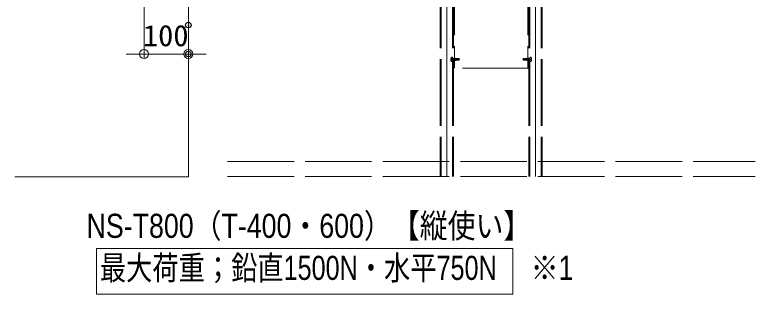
# Model space of a CAD drawing. Units: millimetres, scale not verified. Extents: x -798 to 806, y -553 to 555.
# Drawn here: x 165.4 to 499.3, y 141.9 to 267.9 of the extents above; entities that cross this region are included whole.
import ezdxf
from ezdxf.enums import TextEntityAlignment as Align

# ---------------------------------------------------------------- set-up
doc = ezdxf.new("R2010")
doc.units = ezdxf.units.MM
doc.header["$LTSCALE"] = 5
doc.header["$PDMODE"] = 32
doc.header["$PDSIZE"] = 2.5
for name, pattern in [('DASHED3', [4, 3, -1]), ('LONG_CHAIN', [21, 18, -1, 1, -1]), ('LONG_DASHED1', [7, 6, -1])]:
    doc.linetypes.add(name, pattern=pattern)
for name, color, linetype, lineweight in [('0-2_10ユーザー', 4, 'Continuous', 9), ('0-6_1', 7, 'Continuous', 9), ('0-8_shade', 6, 'LONG_DASHED1', 9), ('0-9_6文字', 1, 'Continuous', 9), ('0-A_0', 5, 'Continuous', 9), ('0-C_CENTER', 5, 'LONG_CHAIN', 9), ('0-D_製品', 6, 'DASHED3', 9)]:
    doc.layers.add(name, color=color, linetype=linetype, lineweight=lineweight)
doc.layers.add('0-5_moji', color=2, linetype='Continuous')
doc.layers.add('0-B_DEFPOINTS', color=1, linetype='Continuous')
doc.styles.add('ＭＳ ゴシック', font='')
doc.styles.add('ＭＳ Ｐゴシック', font='')
doc.styles.get('ＭＳ ゴシック').set_extended_font_data('MS Gothic')
doc.styles.get('ＭＳ Ｐゴシック').set_extended_font_data('MS PGothic')

# ---------------------------------------------------------------- blocks, each defined once
blk = doc.blocks.new('_ORIGIN')
at = {"layer": '0-A_0', "color": 1}
blk.add_line((0, 0), (-5, 0), dxfattribs=at)
blk.add_circle((0, 0), 2.5, dxfattribs=at)

msp = doc.modelspace()

# ---------------------------------------------------------------- linework, layer by layer
at = {"layer": '0-2_10ユーザー'}
msp.add_lwpolyline([(202.162, 162.439), (390.038, 162.439), (390.038, 141.87), (202.162, 141.87)], close=True, dxfattribs=at)
at = {"layer": '0-6_1'}
msp.add_lwpolyline([(243.658, 489.925), (243.658, 194.753), (165.38, 194.753)], dxfattribs=at)
at = {"layer": '0-8_shade'}
for p, q in [((357.252, 492.815), (357.252, 194.873)), ((357.712, 492.815), (357.712, 194.873)), ((362.792, 492.815), (362.792, 194.873)), ((363.252, 492.815), (363.252, 194.873)), ((397.252, 492.815), (397.252, 194.873)), ((397.712, 492.815), (397.712, 194.873)), ((402.792, 492.815), (402.792, 194.873)), ((403.252, 492.815), (403.252, 194.873)), ((363.712, 323.739), (363.712, 243.739)), ((396.792, 323.739), (396.792, 243.739)), ((397.252, 243.739), (363.252, 243.739)), ((261.325, 201.753), (499.31, 201.753)), ((261.325, 194.873), (499.31, 194.873))]:
    msp.add_line(p, q, dxfattribs=at)
at = {"layer": '0-9_6文字'}
for p, q in [((223.658, 294.717), (223.658, 248.16)), ((243.658, 259.233), (243.658, 248.16)), ((219.658, 250.16), (215.658, 250.16)), ((223.658, 250.16), (243.658, 250.16)), ((247.658, 250.16), (251.658, 250.16))]:
    msp.add_line(p, q, dxfattribs=at)
at = {"layer": '0-B_DEFPOINTS'}
for p in [(243.658, 263.233), (243.658, 250.16)]:
    msp.add_point(p, dxfattribs=at)
at = {"layer": '0-C_CENTER'}
for p, q in [((360.252, 194.873), (360.252, 492.815)), ((400.252, 194.873), (400.252, 492.815))]:
    msp.add_line(p, q, dxfattribs=at)
at = {"layer": '0-D_製品'}
for p, q in [((362.171, 247.615), (362.051, 247.615)), ((362.121, 248.293), (362.18, 248.254)), ((362.121, 247.185), (362.18, 247.224)), ((362.237, 247.863), (362.304, 247.863)), ((362.237, 247.615), (362.304, 247.615)), ((362.238, 248.215), (362.297, 248.176)), ((362.238, 247.263), (362.297, 247.303)), ((362.356, 248.137), (362.415, 248.098)), ((362.356, 247.342), (362.415, 247.381)), ((362.37, 247.863), (362.436, 247.863)), ((362.37, 247.615), (362.436, 247.615)), ((362.473, 248.059), (362.532, 248.02)), ((362.473, 247.42), (362.532, 247.459)), ((362.502, 247.863), (362.569, 247.863)), ((362.502, 247.615), (362.569, 247.615)), ((362.591, 247.981), (362.65, 247.942)), ((362.591, 247.498), (362.65, 247.537)), ((362.635, 247.863), (362.701, 247.863)), ((362.635, 247.615), (362.701, 247.615)), ((362.708, 247.903), (362.767, 247.863)), ((362.708, 247.576), (362.767, 247.615)), ((362.767, 247.814), (362.767, 247.764)), ((362.767, 247.714), (362.767, 247.665)), ((362.792, 248.53), (362.792, 246.949)), ((362.792, 248.127), (362.821, 248.127)), ((363.008, 247.352), (362.792, 247.943)), ((362.792, 247.773), (362.828, 247.618)), ((362.792, 247.578), (362.915, 247.242)), ((362.792, 247.352), (362.875, 247.352)), ((362.828, 247.618), (362.796, 247.568)), ((362.796, 247.568), (362.846, 247.541)), ((362.915, 248.236), (362.821, 248.127)), ((362.821, 248.127), (363.144, 247.242)), ((362.917, 247.601), (362.828, 247.618)), ((362.846, 247.541), (362.917, 247.601)), ((362.846, 247.541), (362.915, 247.242)), ((362.915, 248.236), (363.044, 247.676)), ((363.238, 247.352), (362.915, 248.236)), ((362.915, 247.242), (363.008, 247.352)), ((362.955, 248.127), (363.051, 248.127)), ((363.044, 247.676), (363.005, 247.624)), ((363.005, 247.624), (363.062, 247.599)), ((363.008, 247.352), (363.104, 247.352)), ((363.126, 247.657), (363.044, 247.676)), ((363.144, 248.236), (363.051, 248.127)), ((363.051, 248.127), (363.374, 247.242)), ((363.062, 247.599), (363.126, 247.657)), ((363.144, 248.236), (363.26, 247.734)), ((363.467, 247.352), (363.144, 248.236)), ((363.184, 248.127), (363.28, 248.127)), ((363.26, 247.734), (363.214, 247.68)), ((363.214, 247.68), (363.278, 247.656)), ((363.238, 247.352), (363.334, 247.352)), ((363.335, 247.713), (363.26, 247.734)), ((363.278, 247.656), (363.335, 247.713)), ((363.278, 247.656), (363.374, 247.242)), ((363.374, 248.236), (363.28, 248.127)), ((363.28, 248.127), (363.603, 247.242)), ((363.374, 248.236), (363.476, 247.792)), ((363.696, 247.352), (363.374, 248.236)), ((363.374, 247.242), (363.467, 247.352)), ((363.413, 248.127), (363.51, 248.127)), ((363.476, 247.792), (363.423, 247.736)), ((363.423, 247.736), (363.494, 247.714)), ((363.467, 247.352), (363.563, 247.352)), ((363.544, 247.769), (363.476, 247.792)), ((363.494, 247.714), (363.544, 247.769)), ((363.603, 248.236), (363.51, 248.127)), ((363.51, 248.127), (363.832, 247.242)), ((363.926, 247.352), (363.603, 248.236)), ((363.603, 248.236), (363.692, 247.85)), ((363.692, 247.85), (363.632, 247.792)), ((363.632, 247.792), (363.71, 247.772)), ((363.643, 248.127), (363.739, 248.127)), ((363.753, 247.825), (363.692, 247.85)), ((363.696, 247.352), (363.792, 247.352)), ((363.71, 247.772), (363.753, 247.825)), ((363.832, 248.236), (363.739, 248.127)), ((363.739, 248.127), (364.062, 247.242)), ((364.155, 247.352), (363.832, 248.236)), ((363.832, 248.236), (363.908, 247.908)), ((363.908, 247.908), (363.841, 247.848)), ((363.841, 247.848), (363.926, 247.83)), ((363.872, 248.127), (363.968, 248.127)), ((363.962, 247.881), (363.908, 247.908)), ((363.926, 247.83), (363.962, 247.881)), ((363.926, 247.83), (364.062, 247.242)), ((363.926, 247.352), (364.022, 247.352)), ((364.062, 248.236), (363.968, 248.127)), ((363.968, 248.127), (364.291, 247.242)), ((364.124, 247.965), (364.05, 247.904)), ((364.05, 247.904), (364.142, 247.888)), ((364.385, 247.352), (364.062, 248.236)), ((364.062, 248.236), (364.124, 247.965)), ((364.062, 247.242), (364.155, 247.352)), ((364.102, 248.127), (364.198, 248.127)), ((364.171, 247.937), (364.124, 247.965)), ((364.142, 247.888), (364.171, 247.937)), ((364.142, 247.888), (364.291, 247.242)), ((364.155, 247.352), (364.251, 247.352)), ((364.291, 248.236), (364.198, 248.127)), ((364.198, 248.127), (364.497, 247.352)), ((364.34, 248.023), (364.262, 247.961)), ((364.262, 247.961), (364.358, 247.946)), ((364.291, 248.236), (364.341, 248.022)), ((364.331, 248.127), (364.291, 248.236)), ((364.291, 247.242), (364.385, 247.352)), ((364.331, 248.127), (364.497, 247.352)), ((364.331, 248.127), (364.601, 248.127)), ((364.361, 247.988), (364.34, 248.023)), ((364.358, 247.946), (364.361, 247.988)), ((364.359, 247.946), (364.497, 247.352)), ((364.385, 247.352), (364.601, 247.352)), ((364.601, 248.137), (364.601, 247.342)), ((364.601, 248.137), (365.992, 247.739)), ((365.703, 248.137), (364.601, 248.137)), ((364.601, 247.342), (365.703, 247.342)), ((365.647, 247.647), (365.992, 247.739)), ((365.703, 248.137), (365.992, 247.739)), ((365.992, 247.739), (365.703, 247.342)), ((394.801, 248.137), (394.512, 247.739)), ((395.903, 248.137), (394.512, 247.739)), ((394.858, 247.647), (394.512, 247.739)), ((394.512, 247.739), (394.801, 247.342)), ((394.801, 248.137), (395.903, 248.137)), ((395.903, 247.342), (394.801, 247.342)), ((395.903, 248.137), (395.903, 247.342)), ((396.173, 248.127), (395.903, 248.127)), ((396.12, 247.352), (395.903, 247.352)), ((396.173, 248.127), (396.007, 247.352)), ((396.306, 248.127), (396.007, 247.352)), ((396.145, 247.946), (396.007, 247.352)), ((396.12, 247.352), (396.442, 248.236)), ((396.213, 247.242), (396.12, 247.352)), ((396.143, 247.988), (396.164, 248.023)), ((396.146, 247.946), (396.143, 247.988)), ((396.242, 247.961), (396.146, 247.946)), ((396.213, 248.236), (396.163, 248.022)), ((396.164, 248.023), (396.242, 247.961)), ((396.173, 248.127), (396.213, 248.236)), ((396.213, 248.236), (396.306, 248.127)), ((396.536, 248.127), (396.213, 247.242)), ((396.362, 247.888), (396.213, 247.242)), ((396.349, 247.352), (396.253, 247.352)), ((396.403, 248.127), (396.306, 248.127)), ((396.333, 247.937), (396.38, 247.965)), ((396.362, 247.888), (396.333, 247.937)), ((396.349, 247.352), (396.672, 248.236)), ((396.442, 247.242), (396.349, 247.352)), ((396.455, 247.904), (396.362, 247.888)), ((396.442, 248.236), (396.38, 247.965)), ((396.38, 247.965), (396.455, 247.904)), ((396.442, 248.236), (396.536, 248.127)), ((396.765, 248.127), (396.442, 247.242)), ((396.578, 247.83), (396.442, 247.242)), ((396.578, 247.352), (396.482, 247.352)), ((396.632, 248.127), (396.536, 248.127)), ((396.542, 247.881), (396.596, 247.908)), ((396.578, 247.83), (396.542, 247.881)), ((396.578, 247.352), (396.901, 248.236)), ((396.664, 247.848), (396.578, 247.83)), ((396.672, 248.236), (396.596, 247.908)), ((396.596, 247.908), (396.664, 247.848)), ((396.672, 248.236), (396.765, 248.127)), ((396.995, 248.127), (396.672, 247.242)), ((396.808, 247.352), (396.712, 247.352)), ((396.751, 247.825), (396.812, 247.85)), ((396.794, 247.772), (396.751, 247.825)), ((396.861, 248.127), (396.765, 248.127)), ((396.873, 247.792), (396.794, 247.772)), ((396.808, 247.352), (397.131, 248.236)), ((396.901, 248.236), (396.812, 247.85)), ((396.812, 247.85), (396.873, 247.792)), ((396.901, 248.236), (396.995, 248.127)), ((397.224, 248.127), (396.901, 247.242)), ((397.037, 247.352), (396.941, 247.352)), ((396.96, 247.769), (397.028, 247.792)), ((397.01, 247.714), (396.96, 247.769)), ((397.091, 248.127), (396.995, 248.127)), ((397.082, 247.736), (397.01, 247.714)), ((397.131, 248.236), (397.028, 247.792)), ((397.028, 247.792), (397.082, 247.736)), ((397.037, 247.352), (397.36, 248.236)), ((397.131, 247.242), (397.037, 247.352)), ((397.131, 248.236), (397.224, 248.127)), ((397.454, 248.127), (397.131, 247.242)), ((397.226, 247.656), (397.131, 247.242)), ((397.169, 247.713), (397.244, 247.734)), ((397.226, 247.656), (397.169, 247.713)), ((397.267, 247.352), (397.171, 247.352)), ((397.32, 248.127), (397.224, 248.127)), ((397.291, 247.68), (397.226, 247.656)), ((397.36, 248.236), (397.244, 247.734)), ((397.244, 247.734), (397.291, 247.68)), ((397.267, 247.352), (397.59, 248.236)), ((397.36, 248.236), (397.454, 248.127)), ((397.683, 248.127), (397.36, 247.242)), ((397.378, 247.657), (397.46, 247.676)), ((397.442, 247.599), (397.378, 247.657)), ((397.496, 247.352), (397.4, 247.352)), ((397.5, 247.624), (397.442, 247.599)), ((397.55, 248.127), (397.454, 248.127)), ((397.59, 248.236), (397.46, 247.676)), ((397.46, 247.676), (397.5, 247.624)), ((397.496, 247.352), (397.712, 247.943)), ((397.59, 247.242), (397.496, 247.352)), ((397.587, 247.601), (397.676, 247.618)), ((397.658, 247.541), (397.587, 247.601)), ((397.59, 248.236), (397.683, 248.127)), ((397.712, 247.578), (397.59, 247.242)), ((397.658, 247.541), (397.59, 247.242)), ((397.712, 247.352), (397.629, 247.352)), ((397.709, 247.568), (397.658, 247.541)), ((397.712, 247.773), (397.676, 247.618)), ((397.676, 247.618), (397.709, 247.568)), ((397.712, 248.127), (397.683, 248.127)), ((397.712, 248.53), (397.712, 246.949)), ((397.796, 247.903), (397.737, 247.863)), ((397.737, 247.814), (397.737, 247.764)), ((397.737, 247.714), (397.737, 247.665)), ((397.796, 247.576), (397.737, 247.615)), ((397.869, 247.863), (397.803, 247.863)), ((397.869, 247.615), (397.803, 247.615)), ((397.913, 247.981), (397.854, 247.942)), ((397.913, 247.498), (397.854, 247.537)), ((398.002, 247.863), (397.936, 247.863)), ((398.002, 247.615), (397.936, 247.615)), ((398.031, 248.059), (397.972, 248.02)), ((398.031, 247.42), (397.972, 247.459)), ((398.134, 247.863), (398.068, 247.863)), ((398.134, 247.615), (398.068, 247.615)), ((398.148, 248.137), (398.09, 248.098)), ((398.148, 247.342), (398.09, 247.381)), ((398.267, 247.863), (398.201, 247.863)), ((398.267, 247.615), (398.201, 247.615)), ((398.266, 248.215), (398.207, 248.176)), ((398.266, 247.263), (398.207, 247.303)), ((398.383, 248.293), (398.325, 248.254)), ((398.383, 247.185), (398.325, 247.224)), ((398.333, 247.615), (398.454, 247.615))]:
    msp.add_line(p, q, dxfattribs=at)
for points in [[(362.051, 247.863), (362.171, 247.863), (362.171, 247.615)], [(363.062, 247.599), (363.144, 247.242), (363.238, 247.352)], [(363.494, 247.714), (363.603, 247.242), (363.696, 247.352)], [(363.71, 247.772), (363.832, 247.242), (363.926, 247.352)], [(396.794, 247.772), (396.672, 247.242), (396.578, 247.352)], [(397.01, 247.714), (396.901, 247.242), (396.808, 247.352)], [(397.442, 247.599), (397.36, 247.242), (397.267, 247.352)], [(398.454, 247.863), (398.333, 247.863), (398.333, 247.615)]]:
    msp.add_lwpolyline(points, dxfattribs=at)
for centre, radius, start, end in [((364.158, 247.739), 2.111, 154.94239, 176.62771), ((364.158, 247.739), 2.111, 183.37229, 205.05761), ((362.544, 248.236), 0.497, 80.40593, 126.8699), ((362.593, 248.53), 0.199, 0, 80.40593), ((365.047, 248.206), 0.451, 188.87181, 243.84221), ((365.172, 248.462), 0.736, 243.84221, 260.52001), ((368.002, 265.406), 17.915, 260.52001, 262.4454), ((365.772, 247.512), 0.184, 132.9449, 248.14522), ((394.733, 247.512), 0.184, 291.85478, 47.0551), ((392.502, 265.406), 17.915, 277.5546, 279.47999), ((395.332, 248.462), 0.736, 279.47999, 296.15779), ((395.457, 248.206), 0.451, 296.15779, 351.12819), ((397.911, 248.53), 0.199, 99.59407, 180), ((397.961, 248.236), 0.497, 53.1301, 99.59407), ((396.346, 247.739), 2.111, 3.37229, 25.05761), ((396.346, 247.739), 2.111, 334.94239, 356.62771), ((362.544, 247.242), 0.497, 233.1301, 279.59407), ((362.593, 246.949), 0.199, 279.59407, 0), ((397.911, 246.949), 0.199, 180, 260.40593), ((397.961, 247.242), 0.497, 260.40593, 306.8699)]:
    msp.add_arc(centre, radius, start, end, dxfattribs=at)

# ---------------------------------------------------------------- block references
at = {"layer": '0-9_6文字', "xscale": 0.8, "yscale": 0.8}
msp.add_blockref('_ORIGIN', (223.658, 250.16), dxfattribs=at)
at = {"layer": '0-9_6文字', "xscale": 0.8, "yscale": 0.8, "rotation": 180}
msp.add_blockref('_ORIGIN', (243.658, 250.16), dxfattribs=at)

# ---------------------------------------------------------------- texts
at = {"layer": '0-5_moji', "style": 'ＭＳ Ｐゴシック'}
for s, width, p in [('NS-T800（T-400・600）【縦使い】', 0.85, (197.764, 164.016)), ('最大荷重；鉛直1500N・水平750N', 0.8, (203.733, 145.063)), ('※1', 0.85, (398.043, 145.063))]:
    msp.add_text(s, height=10.85, dxfattribs=dict(at, width=width)).set_placement(p, align=Align.BOTTOM_LEFT)
at = {"layer": '0-9_6文字', "color": 2, "style": 'ＭＳ ゴシック', "width": 1.05}
msp.add_text('100', height=9.604, dxfattribs=at).set_placement((223.158, 250.81), align=Align.BOTTOM_LEFT)

doc.saveas('drawing.dxf')
